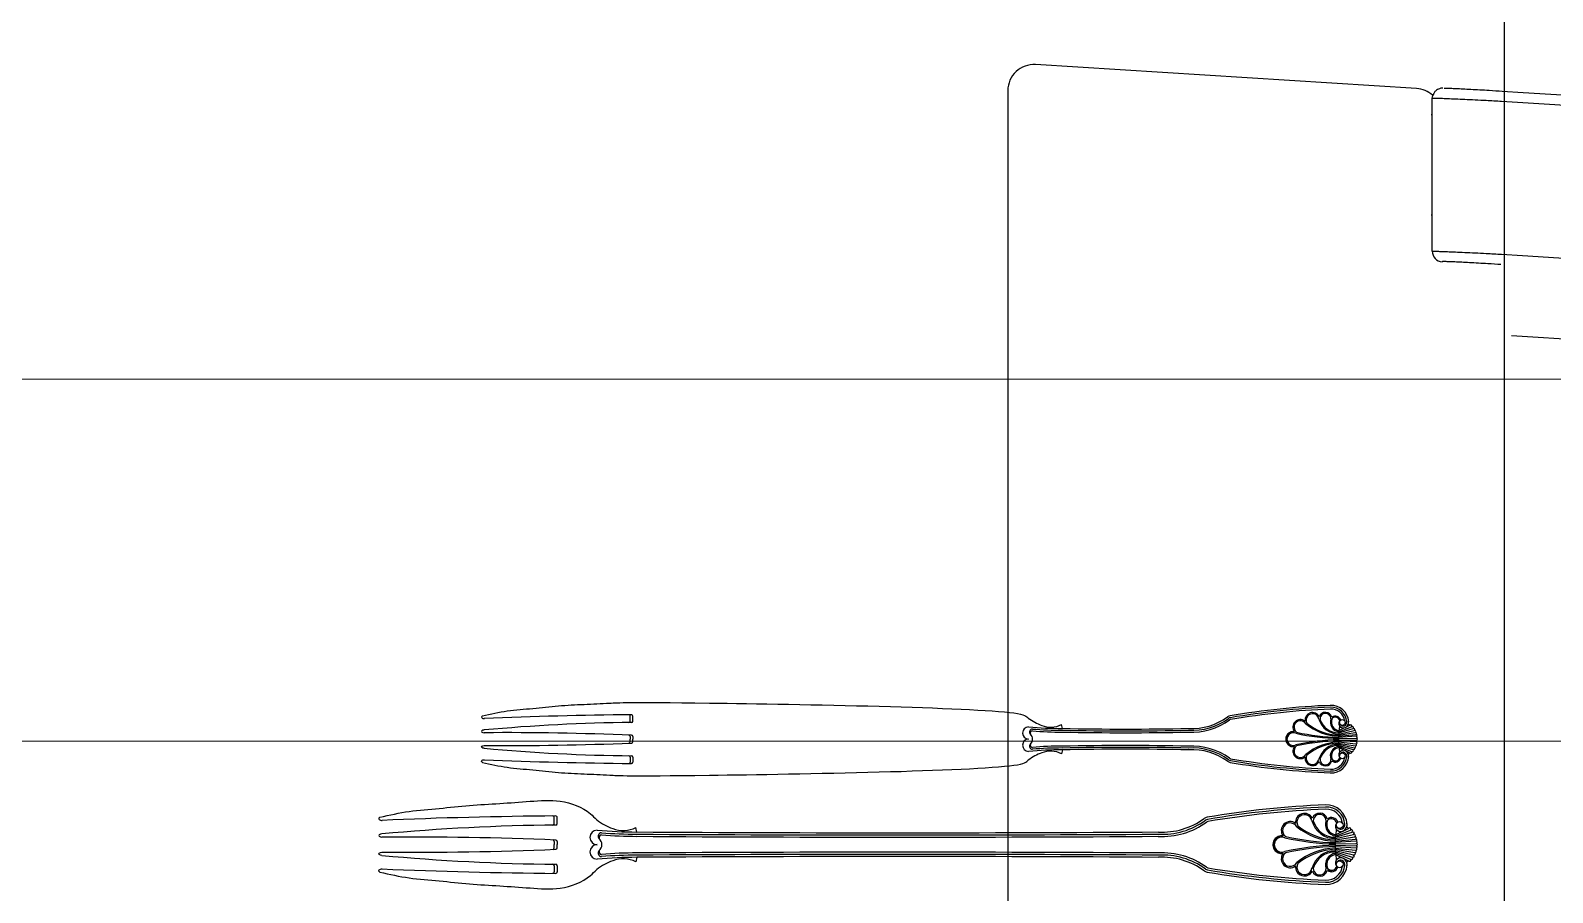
# Model space of a CAD drawing. Header units: millimetres. Extents: x -18512 to 101824, y -95768 to 52898.
# Drawn here: x 32604.5 to 33024.9, y -51094.3 to -50856.1 of the extents above; entities that cross this region are included whole.
import ezdxf

# ---------------------------------------------------------------- set-up
doc = ezdxf.new("R2010")
doc.units = ezdxf.units.MM
doc.header["$LTSCALE"] = 25
doc.layers.add('1547 I-StB-p-00-GA$0$WD-FURNITURE', color=1, linetype='Continuous')
doc.layers.add('1547 I-StB-p-00-GA$0$WD-FURNITURE-DETAIL', color=126, linetype='Continuous')
doc.layers.add('wood flooring', color=8, linetype='Continuous', lineweight=13)

# ---------------------------------------------------------------- blocks, each defined once
blk = doc.blocks.new('1547 I-StB-p-00-GA$0$chair')
at = {"layer": '1547 I-StB-p-00-GA$0$WD-FURNITURE'}
for p, q in [((-263.74, 74.61), (-278.03, -151.87)), ((-306.84, -178.79), (-358.89, -178.79)), ((-353.42, -179.16), (-353.42, -178.79)), ((-319.26, -179.16), (-319.26, -178.79)), ((-362.26, -184.13), (-370.44, -313.99)), ((-361.61, -323.4), (363.64, -323.39))]:
    blk.add_line(p, q, dxfattribs=at)
at = {"layer": '1547 I-StB-p-00-GA$0$WD-FURNITURE', "flags": 128}
for points in [[(-361.42, -154.95), (-360.98, -147.89), (-359.2, -119.61), (-352.06, -6.5), (-340.32, 179.79)], [(-336.77, 179.79), (-337.21, 172.72), (-339, 144.45), (-346.13, 31.34), (-357.89, -155.18)], [(-305.84, -155.18), (-305.39, -148.11), (-303.61, -119.83), (-296.48, -6.73), (-284.72, 179.79)], [(-358.89, -178.79), (-359.61, -178.71), (-359.8, -178.67)]]:
    blk.add_lwpolyline(points, dxfattribs=at)
at = {"layer": '1547 I-StB-p-00-GA$0$WD-FURNITURE'}
for centre, radius, start, end in [((-306.84, -175.25), 3.54, 270.0021, 356.3957), ((-353.42, -184.69), 8.85, 137.9522, 176.392), ((-361.61, -314.55), 8.85, 176.392, 270.0004)]:
    blk.add_arc(centre, radius, start, end, dxfattribs=at)
for points, knots in [([(-362.44, -174.8), (-362.45, -174.78), (-362.46, -174.68), (-362.44, -173.96), (-362.4, -172.6), (-362.32, -170.72), (-362.2, -168.39), (-362.06, -165.68), (-361.89, -162.66), (-361.68, -159.08), (-361.52, -156.45), (-361.42, -154.95)], [0, 0, 0, 0, 0.025798, 0.142664, 0.25953, 0.376395, 0.493305, 0.610216, 0.727313, 0.84441, 1, 1, 1, 1]), ([(-357.89, -155.18), (-357.98, -156.94), (-358.15, -160.01), (-358.36, -164.23), (-358.53, -167.76), (-358.67, -170.97), (-358.78, -173.7), (-358.87, -175.93), (-358.91, -177.55), (-358.92, -178.59), (-358.9, -178.72), (-358.89, -178.79)], [0, 0, 0, 0, 0.142554, 0.248331, 0.357164, 0.462792, 0.571472, 0.677072, 0.785729, 0.891335, 1, 1, 1, 1]), ([(-306.84, -178.79), (-306.85, -178.72), (-306.87, -178.6), (-306.86, -177.57), (-306.82, -175.95), (-306.73, -173.74), (-306.62, -171), (-306.48, -167.82), (-306.31, -164.26), (-306.1, -160.05), (-305.93, -156.94), (-305.84, -155.18)], [0, 0, 0, 0, 0.105606, 0.214271, 0.319871, 0.428528, 0.534156, 0.642836, 0.748613, 0.857447, 1, 1, 1, 1]), ([(-302.31, -155.4), (-302.4, -156.9), (-302.56, -159.52), (-302.77, -163.11), (-302.94, -166.12), (-303.09, -168.83), (-303.2, -171.16), (-303.28, -173.04), (-303.33, -174.43), (-303.34, -175.3), (-303.32, -175.41), (-303.3, -175.47)], [0, 0, 0, 0, 0.142603, 0.249927, 0.35725, 0.464402, 0.571553, 0.678665, 0.785775, 0.892887, 1, 1, 1, 1]), ([(-362.45, -175.21), (-362.45, -175.23), (-362.45, -175.32), (-362.44, -175.5), (-362.39, -175.89), (-362.25, -176.44), (-361.95, -177.1), (-361.41, -177.78), (-360.68, -178.37), (-360.09, -178.56), (-359.79, -178.65)], [0, 0, 0, 0, 0.031894, 0.193604, 0.305661, 0.40232, 0.533496, 0.682089, 0.844817, 1, 1, 1, 1])]:
    blk.add_open_spline(points, degree=3, knots=knots, dxfattribs=at)

msp = doc.modelspace()

# ---------------------------------------------------------------- hatches: boundary and pattern name
at = {"layer": 'wood flooring'}
h = msp.add_hatch(dxfattribs=at)
h.set_pattern_fill('_USER', color=256, scale=100, pattern_type=0)
h.set_pattern_definition([(360, (338285.01, 171947.46), (-2e-14, 100), [])])
h.paths.add_polyline_path([(33755.49, -49171.88), (31012.89, -49171.88), (31012.89, -49811.47), (31012.89, -62446.88), (32698.09, -62446.88), (32698.09, -63146.88), (33808.09, -63146.88)])

# ---------------------------------------------------------------- linework, layer by layer
at = {"layer": '1547 I-StB-p-00-GA$0$WD-FURNITURE'}
msp.add_lwpolyline([(31892.63, -50068.12), (32930.47, -50068.12, -0.414214), (33011.55, -50149.21), (33011.55, -53487.04, -0.414214), (32930.47, -53568.12), (31892.63, -53568.12, -0.414214), (31811.55, -53487.04), (31811.55, -50149.21, -0.414214)], format="xyb", close=True, dxfattribs=at)
at = {"layer": '1547 I-StB-p-00-GA$0$WD-FURNITURE-DETAIL'}
for p, q in [((32770.15, -51046.97), (32770.15, -51045.56)), ((32770.86, -51046.97), (32770.86, -51045.56)), ((32889.53, -51048.96), (32889.28, -51047.89)), ((32965.9, -51049.9), (32969.41, -51048.53)), ((32965.93, -51049.58), (32968.96, -51048.11)), ((32770.15, -51051.2), (32770.15, -51051.92)), ((32770.15, -51052.64), (32770.15, -51051.92)), ((32770.86, -51051.2), (32770.86, -51051.92)), ((32770.86, -51052.64), (32770.86, -51051.92)), ((32970.7, -51051.14), (32965.83, -51051.45)), ((32965.83, -51051.76), (32970.75, -51051.66)), ((32965.83, -51052.08), (32970.75, -51052.18)), ((32970.7, -51052.7), (32965.83, -51052.39)), ((32965.84, -51050.83), (32970.4, -51050.06)), ((32965.84, -51051.14), (32970.58, -51050.6)), ((32965.84, -51052.7), (32970.58, -51053.24)), ((32965.86, -51050.51), (32970.14, -51049.53)), ((32965.88, -51050.2), (32969.81, -51049.01)), ((32966.03, -51048.64), (32966.42, -51048.64)), ((32770.15, -51056.87), (32770.15, -51058.28)), ((32770.86, -51056.87), (32770.86, -51058.28)), ((32889.53, -51054.88), (32889.28, -51055.96)), ((32965.84, -51053.01), (32970.4, -51053.78)), ((32965.86, -51053.33), (32970.14, -51054.31)), ((32965.88, -51053.64), (32969.81, -51054.83)), ((32965.9, -51053.94), (32969.41, -51055.31)), ((32965.93, -51054.26), (32968.96, -51055.73)), ((32749.15, -51075.24), (32749.15, -51073.57)), ((32749.98, -51075.24), (32749.98, -51073.57)), ((32772.01, -51077.58), (32771.71, -51076.31)), ((32964.95, -51079.05), (32969.59, -51077.64)), ((32964.98, -51078.69), (32969.12, -51077.08)), ((32965.01, -51078.32), (32968.59, -51076.58)), ((32965.14, -51077.2), (32965.59, -51077.2)), ((32749.15, -51080.22), (32749.15, -51081.07)), ((32749.15, -51081.93), (32749.15, -51081.07)), ((32749.98, -51080.22), (32749.98, -51081.07)), ((32749.98, -51081.93), (32749.98, -51081.07)), ((32970.64, -51080.15), (32964.9, -51080.52)), ((32964.9, -51080.89), (32970.71, -51080.77)), ((32964.9, -51081.26), (32970.71, -51081.38)), ((32970.64, -51082), (32964.9, -51081.63)), ((32964.91, -51080.15), (32970.5, -51079.52)), ((32964.91, -51082), (32970.5, -51082.63)), ((32964.92, -51079.78), (32970.28, -51078.88)), ((32964.93, -51079.41), (32969.98, -51078.25)), ((32772.01, -51084.57), (32771.71, -51085.83)), ((32964.92, -51082.36), (32970.28, -51083.27)), ((32964.93, -51082.73), (32969.98, -51083.9)), ((32964.95, -51083.1), (32969.59, -51084.51)), ((32964.98, -51083.46), (32969.12, -51085.07)), ((32965.01, -51083.83), (32968.59, -51085.57)), ((32749.15, -51086.91), (32749.15, -51088.58)), ((32749.98, -51086.91), (32749.98, -51088.58))]:
    msp.add_line(p, q, dxfattribs=at)
for centre, radius in [((32966.84, -51047.32), 0.807), ((32966.84, -51056.52), 0.807), ((32966.09, -51075.65), 0.952), ((32966.09, -51086.5), 0.952)]:
    msp.add_circle(centre, radius, dxfattribs=at)
for centre, radius, start, end in [((32972.45, -51261.8), 219.38, 92.3287, 99.6075), ((32972.45, -51261.8), 219.38, 92.3287, 99.6075), ((32972.45, -51261.8), 218.87, 92.3287, 99.6075), ((32972.45, -51261.8), 218.36, 92.3287, 99.6075), ((32963.73, -51047.49), 4.9, 4.3291, 92.1871), ((32963.73, -51047.47), 4.36, 4.0194, 92.3201), ((32963.73, -51047.47), 3.85, 7.7931, 92.3201), ((32780.07, -52229.15), 1183.99, 90.46292, 92.43208), ((32775.9, -51551.37), 504.08, 90.613, 95.2447), ((32769.81, -51045.55), 0.344, 359.3186, 92.1638), ((32769.78, -51046.97), 0.368, 272.9546, 359.0812), ((32770.5, -51045.56), 0.354, 0, 90.5226), ((32770.5, -51046.97), 0.354, 270.7284, 0), ((32880.21, -51050.23), 1.69, 90, 270), ((32887.74, -51036.57), 12.19, 231.3201, 251.4767), ((32889.65, -50943.67), 105.29, 264.859, 269.9359), ((32886.31, -51042.23), 6.38, 247.4404, 297.6869), ((32925.35, -51032.39), 17.6, 266.7828, 306.0807), ((32925.35, -51032.39), 17.1, 266.7828, 306.0807), ((32925.35, -51032.39), 16.59, 266.7828, 306.0807), ((32936.12, -51047.17), 1.69, 99.6075, 126.0807), ((32936.12, -51047.17), 1.19, 99.6075, 126.0807), ((32936.12, -51047.17), 0.678, 99.6075, 126.0807), ((32955.28, -51048.6), 2.08, 52.4008, 217.1014), ((32955.28, -51048.6), 1.77, 30.0692, 233.7864), ((32958.62, -51046.67), 2.08, 26.7327, 187.7375), ((32966.47, -51035.89), 15.26, 230.7621, 267.6236), ((32958.62, -51046.67), 1.77, 9.4408, 208.3667), ((32966.47, -51035.87), 14.96, 231.027, 267.5892), ((32965.83, -51044.84), 5.67, 195.7123, 270.2899), ((32962.2, -51046.34), 1.82, 14.7229, 160.476), ((32962.2, -51046.34), 1.51, 0.441, 181.2158), ((32965.83, -51044.83), 5.37, 196.6588, 270.4563), ((32966.18, -51047.27), 2.64, 159.001, 263.9593), ((32966.23, -51047.18), 2.42, 161.025, 262.7237), ((32964.53, -51046.64), 0.637, 127.3656, 158.0771), ((32964.91, -51047.19), 1.62, 20.2859, 125.5944), ((32964.91, -51047.19), 1.31, 14.6867, 125.5944), ((32988.63, -51051.68), 22.8, 171.4617, 180.6145), ((32967.1, -51047.64), 1.21, 123.9169, 301.3825), ((32967.09, -51047.23), 1.06, 185.2135, 290.9162), ((32966.85, -51047.16), 1.23, 300.1422, 359.6733), ((32966.85, -51047.16), 1.75, 300.1422, 11.3169), ((32965.83, -51051.92), 4.93, 50.6522, 57.2798), ((32969.18, -51048.32), 0.312, 317.0286, 137.0286), ((32969.61, -51048.77), 0.312, 309.7805, 129.7805), ((32735.99, -51883.15), 833.02, 87.62469, 90.42439), ((32769.74, -51051.22), 0.413, 3.2459, 79.6012), ((32769.74, -51052.62), 0.413, 280.3988, 356.7541), ((32770.5, -51051.2), 0.354, 0, 87.5471), ((32770.5, -51052.64), 0.354, 272.4529, 0), ((32880.21, -51053.61), 1.69, 90, 270), ((32881.26, -51049.95), 0.817, 91.4824, 224.4558), ((32881.29, -51050.28), 0.645, 94.0293, 203.5908), ((32879.49, -51051.9), 1.82, 359.2391, 49.2146), ((32879.49, -51051.94), 1.82, 310.7854, 0.7609), ((32879.49, -51051.94), 1.82, 310.7854, 0.7609), ((32889.65, -50943.67), 105.8, 265.4438, 269.9359), ((32889.65, -50943.67), 106.31, 265.4699, 269.9359), ((32906.98, -50214.64), 835.51, 268.80214, 271.19786), ((32906.98, -50214.63), 835.01, 268.80205, 271.19795), ((32906.98, -50214.62), 834.52, 268.80197, 271.19803), ((32953.32, -51051.92), 2.08, 81.7647, 270), ((32953.32, -51051.92), 2.08, 90, 278.2353), ((32953.32, -51051.92), 1.77, 65.4306, 270), ((32953.32, -51051.92), 1.77, 90, 294.5694), ((32967.54, -50989.57), 62.21, 257.4829, 268.4226), ((32967.54, -51114.27), 62.22, 91.5779, 102.5166), ((32967.58, -50989.24), 62.24, 257.6233, 268.3916), ((32967.58, -51114.6), 62.24, 91.6084, 102.3767), ((32966.47, -51067.95), 15.26, 92.3952, 129.2379), ((32988.63, -51052.16), 22.8, 179.3855, 188.5383), ((32969.97, -51049.27), 0.305, 302.6037, 122.6037), ((32970.27, -51049.79), 0.296, 295.6051, 115.6051), ((32970.49, -51050.33), 0.286, 288.8358, 108.8358), ((32970.64, -51050.87), 0.275, 282.3176, 102.3176), ((32970.64, -51052.97), 0.275, 257.6824, 77.6824), ((32970.72, -51051.4), 0.264, 276.0524, 96.0524), ((32970.72, -51052.44), 0.264, 263.9476, 83.9476), ((32970.75, -51051.92), 0.256, 267.6708, 92.3292), ((32735.99, -50220.69), 833.02, 269.57561, 272.37531), ((32775.9, -50552.47), 504.08, 264.7553, 269.387), ((32769.78, -51056.87), 0.368, 0.9188, 87.0454), ((32770.5, -51056.87), 0.354, 0, 89.2716), ((32887.74, -51067.28), 12.19, 108.5233, 128.6799), ((32889.65, -51160.17), 105.29, 90.0641, 95.141), ((32881.26, -51053.89), 0.817, 135.5442, 268.5176), ((32881.29, -51053.56), 0.645, 156.4092, 265.9707), ((32889.65, -51160.17), 105.8, 90.0641, 94.5562), ((32889.65, -51160.17), 106.31, 90.0641, 94.5301), ((32889.65, -51160.17), 106.31, 90.0641, 94.5301), ((32886.31, -51061.61), 6.38, 62.3131, 112.5596), ((32906.89, -51889.2), 835.51, 88.79592, 91.19165), ((32906.89, -51889.21), 835.01, 88.79584, 91.19174), ((32906.89, -51889.22), 834.52, 88.79575, 91.19182), ((32925.35, -51071.45), 17.6, 53.9193, 93.2172), ((32925.35, -51071.45), 17.1, 53.9193, 93.2172), ((32925.35, -51071.45), 16.59, 53.9193, 93.2172), ((32955.28, -51055.24), 2.08, 142.8986, 307.5992), ((32955.28, -51055.24), 1.77, 126.2136, 329.9308), ((32958.62, -51057.17), 2.08, 172.2625, 333.2673), ((32958.62, -51057.17), 2.08, 172.2625, 333.2673), ((32958.62, -51057.17), 1.77, 151.6333, 350.5592), ((32958.62, -51057.17), 1.77, 151.6333, 350.5592), ((32966.47, -51067.97), 14.96, 92.4664, 128.973), ((32965.83, -51059), 5.67, 89.9965, 164.2877), ((32965.83, -51059.01), 5.37, 90.0399, 163.3412), ((32966.16, -51056.57), 2.63, 95.8006, 201.1079), ((32963.73, -51056.35), 4.9, 267.8129, 355.6709), ((32963.73, -51056.37), 4.36, 267.6799, 355.9806), ((32963.73, -51056.37), 3.85, 267.6799, 352.2069), ((32966.16, -51056.56), 2.31, 95.8076, 201.9904), ((32965, -51056.73), 1.2, 215.5853, 347.9352), ((32964.91, -51056.65), 1.31, 234.4056, 345.3133), ((32967.1, -51056.2), 1.21, 58.6175, 236.0831), ((32967.09, -51056.61), 1.06, 69.0838, 174.7865), ((32966.85, -51056.68), 1.23, 348.2244, 59.8578), ((32966.85, -51056.68), 1.75, 348.6831, 59.8578), ((32965.83, -51051.92), 4.93, 302.7202, 309.3478), ((32969.18, -51055.52), 0.312, 222.9714, 42.9714), ((32969.61, -51055.07), 0.312, 230.2195, 50.2195), ((32969.97, -51054.57), 0.305, 237.3963, 57.3963), ((32970.27, -51054.05), 0.296, 244.3949, 64.3949), ((32970.49, -51053.51), 0.286, 251.1642, 71.1642), ((32780.07, -49874.69), 1183.99, 267.56792, 269.53708), ((32769.81, -51058.29), 0.344, 267.8362, 0.6814), ((32770.5, -51058.28), 0.354, 269.4774, 0), ((32936.12, -51056.67), 1.69, 233.9193, 260.3925), ((32936.12, -51056.67), 1.19, 233.9193, 260.3925), ((32936.12, -51056.67), 0.678, 233.9193, 260.3925), ((32972.45, -50842.04), 219.38, 260.3925, 267.6713), ((32972.45, -50842.04), 219.38, 260.3925, 267.6713), ((32972.45, -50842.04), 218.87, 260.3925, 267.6713), ((32972.45, -50842.04), 218.36, 260.3925, 267.6713), ((32962.2, -51057.5), 1.82, 199.524, 345.2771), ((32962.2, -51057.5), 1.82, 199.524, 345.2771), ((32962.2, -51057.5), 1.51, 178.7842, 359.559), ((32962.2, -51057.5), 1.51, 178.7842, 359.559), ((32964.53, -51057.2), 0.637, 201.9229, 232.6344), ((32964.91, -51056.65), 1.62, 234.4056, 339.7141), ((32964.91, -51056.65), 1.62, 234.4056, 339.7141), ((32760.85, -52469.94), 1396.84, 90.46293, 92.43208), ((32748.74, -51073.56), 0.406, 359.3186, 92.1638), ((32749.57, -51073.57), 0.417, 0, 90.5226), ((32929.85, -51075.47), 2, 99.6075, 126.0807), ((32972.71, -51328.69), 258.82, 92.3287, 99.6075), ((32972.71, -51328.69), 258.82, 92.3287, 99.6075), ((32972.71, -51328.69), 258.22, 92.3287, 99.6075), ((32972.71, -51328.69), 257.62, 92.3287, 99.6075), ((32956.39, -51074.88), 2.46, 26.7327, 187.7375), ((32956.39, -51074.88), 2.09, 9.4408, 208.3667), ((32960.62, -51074.49), 2.15, 14.7229, 160.476), ((32960.62, -51074.49), 1.78, 0.441, 181.2158), ((32962.42, -51075.85), 5.78, 4.3291, 92.1871), ((32962.43, -51075.82), 5.15, 4.0194, 92.3201), ((32962.43, -51075.82), 4.55, 7.7931, 92.3201), ((32963.81, -51075.5), 1.91, 20.2859, 125.5944), ((32755.93, -51670.32), 594.7, 90.61301, 95.24467), ((32748.71, -51075.23), 0.434, 272.9546, 359.0812), ((32749.57, -51075.24), 0.417, 270.7284, 0), ((32761.02, -51079.08), 2, 90, 270), ((32769.9, -51062.96), 14.39, 231.3201, 251.4767), ((32772.15, -50953.36), 124.22, 264.859, 269.9359), ((32762.26, -51078.75), 0.964, 91.4824, 224.4558), ((32772.15, -50953.36), 124.82, 265.4438, 269.9359), ((32768.22, -51069.65), 7.53, 247.4404, 297.6869), ((32844.03, -39027.51), 12050.28, 269.657564, 270.342436), ((32917.15, -51058.04), 20.77, 266.7828, 306.0807), ((32917.15, -51058.04), 20.17, 266.7828, 306.0807), ((32917.15, -51058.04), 19.57, 266.7828, 306.0807), ((32929.85, -51075.47), 1.4, 99.6075, 126.0807), ((32929.85, -51075.47), 0.799, 99.6075, 126.0807), ((32952.46, -51077.16), 2.46, 52.4008, 217.1014), ((32952.46, -51077.16), 2.09, 30.0692, 233.7864), ((32965.65, -51062.17), 18, 230.7621, 267.6236), ((32965.66, -51062.14), 17.66, 231.027, 267.5892), ((32964.9, -51072.72), 6.69, 195.7123, 270.2899), ((32964.9, -51072.71), 6.33, 196.6588, 270.4563), ((32965.31, -51075.59), 3.11, 159.001, 263.9593), ((32965.37, -51075.49), 2.85, 161.025, 262.7237), ((32963.37, -51074.84), 0.751, 127.3656, 158.0771), ((32963.81, -51075.5), 1.54, 14.6867, 125.5944), ((32991.79, -51080.79), 26.9, 171.4617, 180.6145), ((32966.4, -51076.02), 1.43, 123.9169, 301.3825), ((32966.39, -51075.54), 1.26, 185.2135, 290.9162), ((32966.11, -51075.45), 1.45, 300.1422, 359.6733), ((32966.11, -51075.45), 2.07, 300.1422, 11.3169), ((32964.9, -51081.07), 5.81, 50.6522, 57.2798), ((32968.86, -51076.83), 0.368, 317.0286, 137.0286), ((32969.36, -51077.36), 0.368, 309.7805, 129.7805), ((32969.79, -51077.95), 0.36, 302.6037, 122.6037), ((32708.85, -52061.74), 982.78, 87.62469, 90.42439), ((32748.66, -51080.25), 0.487, 3.246, 79.6012), ((32748.66, -51081.9), 0.487, 280.3988, 356.7541), ((32749.57, -51080.22), 0.417, 0, 87.5471), ((32749.57, -51081.93), 0.417, 272.4529, 0), ((32761.02, -51083.07), 2, 90, 270), ((32762.3, -51079.14), 0.76, 94.0293, 203.5908), ((32760.17, -51081.05), 2.15, 359.2391, 49.2146), ((32760.17, -51081.1), 2.15, 310.7854, 0.7609), ((32760.17, -51081.1), 2.15, 310.7854, 0.7609), ((32772.15, -50953.36), 125.42, 265.4699, 269.9359), ((32844.03, -39032.47), 12046.52, 269.657354, 270.342647), ((32844.03, -39029.99), 12048.4, 269.657459, 270.342541), ((32950.14, -51081.07), 2.46, 81.7647, 270), ((32950.14, -51081.07), 2.46, 90, 278.2353), ((32950.14, -51081.07), 2.09, 65.4306, 270), ((32950.14, -51081.07), 2.09, 90, 294.5694), ((32966.92, -51007.52), 73.4, 257.4829, 268.4226), ((32966.92, -51154.64), 73.41, 91.5779, 102.5166), ((32966.96, -51007.12), 73.43, 257.6233, 268.3916), ((32966.96, -51155.03), 73.43, 91.6084, 102.3767), ((32965.65, -51099.98), 18, 92.3952, 129.2379), ((32991.79, -51081.36), 26.9, 179.3855, 188.5383), ((32970.13, -51078.57), 0.35, 295.6051, 115.6051), ((32970.39, -51079.2), 0.337, 288.8358, 108.8358), ((32970.57, -51079.84), 0.324, 282.3176, 102.3176), ((32970.57, -51082.31), 0.324, 257.6824, 77.6824), ((32970.67, -51080.46), 0.311, 276.0524, 96.0524), ((32970.67, -51081.69), 0.311, 263.9476, 83.9476), ((32970.71, -51081.07), 0.303, 267.6708, 92.3292), ((32708.85, -50100.41), 982.78, 269.57561, 272.37531), ((32755.93, -50491.83), 594.7, 264.75533, 269.38699), ((32769.9, -51099.19), 14.39, 108.5233, 128.6799), ((32772.15, -51208.79), 124.22, 90.0641, 95.141), ((32762.26, -51083.4), 0.964, 135.5442, 268.5176), ((32762.3, -51083.01), 0.76, 156.4092, 265.9707), ((32772.15, -51208.79), 124.82, 90.0641, 94.5562), ((32772.15, -51208.79), 125.42, 90.0641, 94.5301), ((32772.15, -51208.79), 125.42, 90.0641, 94.5301), ((32768.22, -51092.5), 7.53, 62.3131, 112.5596), ((32843.66, -63129.68), 12046.52, 89.655577, 90.340869), ((32843.66, -63132.16), 12048.4, 89.655682, 90.340765), ((32843.66, -63134.64), 12050.28, 89.655788, 90.34066), ((32917.15, -51104.11), 20.77, 53.9193, 93.2172), ((32917.15, -51104.11), 20.17, 53.9193, 93.2172), ((32917.15, -51104.11), 19.57, 53.9193, 93.2172), ((32952.46, -51084.99), 2.46, 142.8986, 307.5992), ((32952.46, -51084.99), 2.09, 126.2136, 329.9308), ((32956.39, -51087.27), 2.09, 151.6333, 350.5592), ((32956.39, -51087.27), 2.09, 151.6333, 350.5592), ((32965.66, -51100), 17.66, 92.4664, 128.973), ((32964.9, -51089.43), 6.69, 89.9965, 164.2877), ((32964.9, -51089.44), 6.33, 90.0399, 163.3412), ((32965.29, -51086.56), 3.1, 95.8006, 201.1079), ((32965.29, -51086.55), 2.73, 95.8076, 201.9904), ((32966.4, -51086.13), 1.43, 58.6175, 236.0831), ((32966.39, -51086.61), 1.26, 69.0838, 174.7865), ((32966.11, -51086.69), 1.45, 348.2244, 59.8578), ((32966.11, -51086.69), 2.07, 348.6831, 59.8578), ((32964.9, -51081.07), 5.81, 302.7202, 309.3478), ((32968.86, -51085.32), 0.368, 222.9714, 42.9714), ((32969.36, -51084.79), 0.368, 230.2195, 50.2195), ((32969.79, -51084.2), 0.36, 237.3963, 57.3963), ((32970.13, -51083.58), 0.35, 244.3949, 64.3949), ((32970.39, -51082.95), 0.337, 251.1642, 71.1642), ((32760.85, -49692.21), 1396.84, 267.56793, 269.53708), ((32748.74, -51088.59), 0.406, 267.8362, 0.6814), ((32748.71, -51086.92), 0.434, 0.9188, 87.0454), ((32749.57, -51088.58), 0.417, 269.4774, 0), ((32749.57, -51086.91), 0.417, 0, 89.2716), ((32929.85, -51086.68), 2, 233.9193, 260.3925), ((32929.85, -51086.68), 1.4, 233.9193, 260.3925), ((32929.85, -51086.68), 0.799, 233.9193, 260.3925), ((32972.71, -50833.46), 258.82, 260.3925, 267.6713), ((32972.71, -50833.46), 258.82, 260.3925, 267.6713), ((32972.71, -50833.46), 258.22, 260.3925, 267.6713), ((32972.71, -50833.46), 257.62, 260.3925, 267.6713), ((32956.39, -51087.27), 2.46, 172.2625, 333.2673), ((32956.39, -51087.27), 2.46, 172.2625, 333.2673), ((32960.62, -51087.66), 2.15, 199.524, 345.2771), ((32960.62, -51087.66), 2.15, 199.524, 345.2771), ((32960.62, -51087.66), 1.78, 178.7842, 359.559), ((32960.62, -51087.66), 1.78, 178.7842, 359.559), ((32962.42, -51086.3), 5.78, 267.8129, 355.6709), ((32962.43, -51086.33), 5.15, 267.6799, 355.9806), ((32962.43, -51086.33), 4.55, 267.6799, 352.2069), ((32963.37, -51087.31), 0.751, 201.9229, 232.6344), ((32963.81, -51086.65), 1.91, 234.4056, 339.7141), ((32963.81, -51086.65), 1.91, 234.4056, 339.7141), ((32963.91, -51086.75), 1.42, 215.5853, 347.9352), ((32963.81, -51086.65), 1.54, 234.4056, 345.3133)]:
    msp.add_arc(centre, radius, start, end, dxfattribs=at)
for centre, major_axis, ratio, start_param, end_param in [((32729.82, -51045.81), (-0.707, 0), 0.592719, -0.836557, 1.713229), ((32729.82, -51049.78), (-0.707, 0), 0.525862, 4.712389, 7.853982), ((32701.57, -51073.87), (0.835, 0), 0.592719, 2.305035, 4.854822), ((32701.57, -51078.55), (0.835, 0), 0.525862, 1.570796, 4.712389)]:
    msp.add_ellipse(centre, major_axis=major_axis, ratio=ratio, start_param=start_param, end_param=end_param, dxfattribs=at)
at = {"layer": '1547 I-StB-p-00-GA$0$WD-FURNITURE-DETAIL', "extrusion": (0, 0, -1)}
for centre, major_axis, ratio, start_param, end_param in [((32729.82, -51054.06), (-0.707, 0), 0.525862, 4.712389, 7.853982), ((32729.82, -51058.03), (0.707, 0), 0.592719, 2.305035, 4.854822), ((32701.57, -51083.6), (0.835, 0), 0.525862, 1.570796, 4.712389), ((32701.57, -51088.28), (0.835, 0), 0.592719, 2.305035, 4.854822)]:
    msp.add_ellipse(centre, major_axis=major_axis, ratio=ratio, start_param=start_param, end_param=end_param, dxfattribs=at)
at = {"layer": '1547 I-StB-p-00-GA$0$WD-FURNITURE-DETAIL'}
for points, knots in [([(32729.35, -51045.5), (32731.62, -51044.98), (32736.21, -51043.95), (32743.28, -51043.5), (32750.32, -51042.63), (32757.41, -51042.31), (32764.5, -51042.02), (32771.69, -51041.48), (32877.38, -51043.33), (32879.64, -51045.61), (32880.12, -51046.08)], [0.294726, 0.294726, 0.294726, 0.294726, 8.898289, 17.667298, 26.436307, 35.172697, 43.900914, 52.62913, 61.961467, 64.457874, 64.457874, 64.457874, 64.457874]), ([(32729.35, -51058.34), (32731.62, -51058.86), (32736.21, -51059.89), (32743.28, -51060.34), (32750.32, -51061.21), (32757.41, -51061.53), (32764.5, -51061.82), (32771.69, -51062.36), (32877.38, -51060.51), (32879.64, -51058.24), (32880.12, -51057.76)], [0.294726, 0.294726, 0.294726, 0.294726, 8.898289, 17.667298, 26.436307, 35.172697, 43.900914, 52.62913, 61.961467, 64.457874, 64.457874, 64.457874, 64.457874]), ([(32701.01, -51073.5), (32703.69, -51072.89), (32709.11, -51071.67), (32717.44, -51071.14), (32725.76, -51070.12), (32734.12, -51069.74), (32742.48, -51069.1), (32751.03, -51068.46), (32757.68, -51070.94), (32760.34, -51073.62), (32760.91, -51074.19)], [0.337776, 0.337776, 0.337776, 0.337776, 10.198039, 20.247915, 30.29779, 40.310282, 50.313407, 60.316531, 71.012018, 73.873069, 73.873069, 73.873069, 73.873069]), ([(32701.01, -51088.65), (32703.69, -51089.26), (32709.11, -51090.48), (32717.44, -51091.01), (32725.76, -51092.03), (32734.12, -51092.41), (32742.48, -51093.05), (32751.03, -51093.69), (32757.68, -51091.21), (32760.34, -51088.52), (32760.91, -51087.96)], [0.337776, 0.337776, 0.337776, 0.337776, 10.198039, 20.247915, 30.29779, 40.310282, 50.313407, 60.316531, 71.012018, 73.873069, 73.873069, 73.873069, 73.873069])]:
    msp.add_open_spline(points, degree=3, knots=knots, dxfattribs=at)

# ---------------------------------------------------------------- block references
at = {"layer": '1547 I-StB-p-00-GA$0$WD-FURNITURE', "xscale": 0.810810810810556, "yscale": 0.810810810810556, "zscale": 0.810810810810556, "rotation": 270}
msp.add_blockref('1547 I-StB-p-00-GA$0$chair', (33136.68, -51165.95), dxfattribs=at)

doc.saveas('drawing.dxf')
